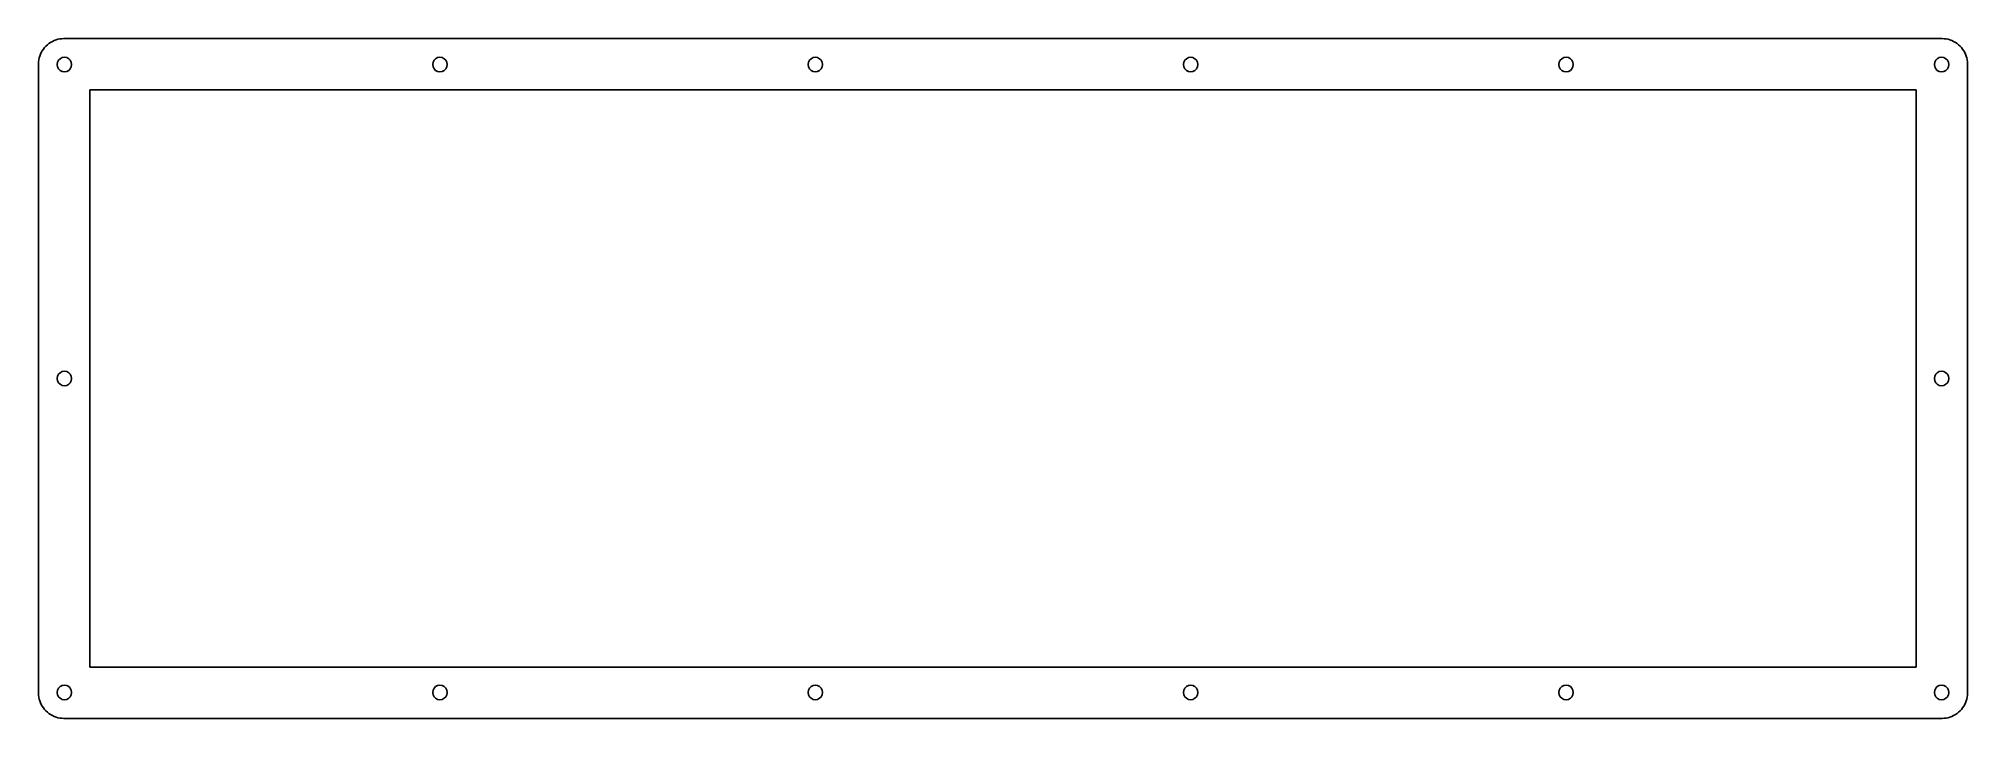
# Model space of a CAD drawing. Extents: x 5 to 387, y 5 to 140.
import ezdxf

# ---------------------------------------------------------------- set-up
doc = ezdxf.new("R2010")
doc.units = 0
doc.layers.get('0').update_dxf_attribs({"linetype": 'CONTINUOUS'})

msp = doc.modelspace()

# ---------------------------------------------------------------- linework, layer by layer
at = {"color": 7}
for p, q in [((5.955, 137.49), (6.198, 137.799)), ((6.198, 137.799), (6.465, 138.087)), ((6.465, 138.087), (6.753, 138.354)), ((6.753, 138.354), (7.062, 138.597)), ((7.062, 138.597), (7.388, 138.815)), ((7.388, 138.815), (7.731, 139.007)), ((7.731, 139.007), (8.087, 139.171)), ((8.087, 139.171), (8.455, 139.307)), ((8.455, 139.307), (8.833, 139.413)), ((8.833, 139.413), (9.218, 139.49)), ((9.218, 139.49), (9.608, 139.536)), ((9.608, 139.536), (10.001, 139.552)), ((10.001, 139.552), (382.202, 139.551)), ((382.202, 139.551), (382.594, 139.536)), ((382.594, 139.536), (382.984, 139.49)), ((382.984, 139.49), (383.369, 139.413)), ((383.369, 139.413), (383.747, 139.307)), ((383.747, 139.307), (384.115, 139.171)), ((384.115, 139.171), (384.471, 139.007)), ((384.471, 139.007), (384.814, 138.815)), ((384.814, 138.815), (385.14, 138.597)), ((385.14, 138.597), (385.449, 138.354)), ((385.449, 138.354), (385.737, 138.087)), ((385.737, 138.087), (386.004, 137.799)), ((386.004, 137.799), (386.247, 137.49)), ((5, 10), (5.001, 134.551)), ((5.001, 134.551), (5.016, 134.944)), ((5.016, 134.944), (5.062, 135.334)), ((5.062, 135.334), (5.139, 135.719)), ((5.139, 135.719), (5.245, 136.097)), ((5.245, 136.097), (5.381, 136.465)), ((5.381, 136.465), (5.545, 136.821)), ((5.545, 136.821), (5.737, 137.164)), ((5.737, 137.164), (5.955, 137.49)), ((8.77, 134.867), (8.701, 134.426)), ((8.701, 134.426), (8.77, 133.986)), ((8.973, 135.264), (8.77, 134.867)), ((8.77, 133.986), (8.973, 133.589)), ((9.288, 135.579), (8.973, 135.264)), ((9.685, 135.782), (9.288, 135.579)), ((10.126, 135.851), (9.685, 135.782)), ((10.566, 135.782), (10.126, 135.851)), ((10.963, 135.579), (10.566, 135.782)), ((11.278, 135.264), (10.963, 135.579)), ((11.481, 134.867), (11.278, 135.264)), ((11.278, 133.589), (11.481, 133.986)), ((11.551, 134.426), (11.481, 134.867)), ((11.481, 133.986), (11.551, 134.426)), ((83.16, 134.867), (83.091, 134.426)), ((83.091, 134.426), (83.16, 133.986)), ((83.363, 135.264), (83.16, 134.867)), ((83.16, 133.986), (83.363, 133.589)), ((83.678, 135.579), (83.363, 135.264)), ((84.075, 135.782), (83.678, 135.579)), ((84.516, 135.851), (84.075, 135.782)), ((84.956, 135.782), (84.516, 135.851)), ((85.353, 135.579), (84.956, 135.782)), ((85.669, 135.264), (85.353, 135.579)), ((85.871, 134.867), (85.669, 135.264)), ((85.669, 133.589), (85.871, 133.986)), ((85.941, 134.426), (85.871, 134.867)), ((85.871, 133.986), (85.941, 134.426)), ((157.551, 134.867), (157.481, 134.426)), ((157.481, 134.426), (157.551, 133.986)), ((157.753, 135.264), (157.551, 134.867)), ((157.551, 133.986), (157.753, 133.589)), ((158.068, 135.579), (157.753, 135.264)), ((158.466, 135.782), (158.068, 135.579)), ((158.906, 135.851), (158.466, 135.782)), ((159.346, 135.782), (158.906, 135.851)), ((159.743, 135.579), (159.346, 135.782)), ((160.059, 135.264), (159.743, 135.579)), ((160.261, 134.867), (160.059, 135.264)), ((160.059, 133.589), (160.261, 133.986)), ((160.331, 134.426), (160.261, 134.867)), ((160.261, 133.986), (160.331, 134.426)), ((231.941, 134.867), (231.871, 134.426)), ((231.871, 134.426), (231.941, 133.986)), ((232.143, 135.264), (231.941, 134.867)), ((231.941, 133.986), (232.143, 133.589)), ((232.459, 135.579), (232.143, 135.264)), ((232.856, 135.782), (232.459, 135.579)), ((233.296, 135.851), (232.856, 135.782)), ((233.736, 135.782), (233.296, 135.851)), ((234.134, 135.579), (233.736, 135.782)), ((234.449, 135.264), (234.134, 135.579)), ((234.651, 134.867), (234.449, 135.264)), ((234.449, 133.589), (234.651, 133.986)), ((234.721, 134.426), (234.651, 134.867)), ((234.651, 133.986), (234.721, 134.426)), ((306.331, 134.867), (306.261, 134.426)), ((306.261, 134.426), (306.331, 133.986)), ((306.533, 135.264), (306.331, 134.867)), ((306.331, 133.986), (306.533, 133.589)), ((306.849, 135.579), (306.533, 135.264)), ((307.246, 135.782), (306.849, 135.579)), ((307.686, 135.851), (307.246, 135.782)), ((308.127, 135.782), (307.686, 135.851)), ((308.524, 135.579), (308.127, 135.782)), ((308.839, 135.264), (308.524, 135.579)), ((309.042, 134.867), (308.839, 135.264)), ((308.839, 133.589), (309.042, 133.986)), ((309.111, 134.426), (309.042, 134.867)), ((309.042, 133.986), (309.111, 134.426)), ((380.721, 134.867), (380.652, 134.426)), ((380.652, 134.426), (380.721, 133.986)), ((380.924, 135.264), (380.721, 134.867)), ((380.721, 133.986), (380.924, 133.589)), ((381.239, 135.579), (380.924, 135.264)), ((381.636, 135.782), (381.239, 135.579)), ((382.077, 135.851), (381.636, 135.782)), ((382.517, 135.782), (382.077, 135.851)), ((382.914, 135.579), (382.517, 135.782)), ((383.229, 135.264), (382.914, 135.579)), ((383.432, 134.867), (383.229, 135.264)), ((383.229, 133.589), (383.432, 133.986)), ((383.502, 134.426), (383.432, 134.867)), ((383.432, 133.986), (383.502, 134.426)), ((386.247, 137.49), (386.465, 137.164)), ((386.465, 137.164), (386.657, 136.821)), ((386.657, 136.821), (386.821, 136.465)), ((386.821, 136.465), (386.957, 136.097)), ((386.957, 136.097), (387.063, 135.719)), ((387.063, 135.719), (387.14, 135.334)), ((387.14, 135.334), (387.186, 134.944)), ((387.186, 134.944), (387.201, 134.551)), ((387.201, 134.551), (387.202, 10)), ((8.973, 133.589), (9.288, 133.274)), ((9.288, 133.274), (9.685, 133.071)), ((9.685, 133.071), (10.126, 133.001)), ((10.126, 133.001), (10.566, 133.071)), ((10.566, 133.071), (10.963, 133.274)), ((10.963, 133.274), (11.278, 133.589)), ((83.363, 133.589), (83.678, 133.274)), ((83.678, 133.274), (84.075, 133.071)), ((84.075, 133.071), (84.516, 133.001)), ((84.516, 133.001), (84.956, 133.071)), ((84.956, 133.071), (85.353, 133.274)), ((85.353, 133.274), (85.669, 133.589)), ((157.753, 133.589), (158.068, 133.274)), ((158.068, 133.274), (158.466, 133.071)), ((158.466, 133.071), (158.906, 133.001)), ((158.906, 133.001), (159.346, 133.071)), ((159.346, 133.071), (159.743, 133.274)), ((159.743, 133.274), (160.059, 133.589)), ((232.143, 133.589), (232.459, 133.274)), ((232.459, 133.274), (232.856, 133.071)), ((232.856, 133.071), (233.296, 133.001)), ((233.296, 133.001), (233.736, 133.071)), ((233.736, 133.071), (234.134, 133.274)), ((234.134, 133.274), (234.449, 133.589)), ((306.533, 133.589), (306.849, 133.274)), ((306.849, 133.274), (307.246, 133.071)), ((307.246, 133.071), (307.686, 133.001)), ((307.686, 133.001), (308.127, 133.071)), ((308.127, 133.071), (308.524, 133.274)), ((308.524, 133.274), (308.839, 133.589)), ((380.924, 133.589), (381.239, 133.274)), ((381.239, 133.274), (381.636, 133.071)), ((381.636, 133.071), (382.077, 133.001)), ((382.077, 133.001), (382.517, 133.071)), ((382.517, 133.071), (382.914, 133.274)), ((382.914, 133.274), (383.229, 133.589)), ((15.124, 129.428), (15.124, 91.325)), ((377.077, 129.428), (15.124, 129.428)), ((377.077, 15.126), (377.077, 129.428)), ((15.124, 91.325), (15.125, 91.325)), ((15.125, 91.325), (15.125, 72.277)), ((8.77, 72.716), (8.701, 72.276)), ((8.973, 73.114), (8.77, 72.716)), ((9.288, 73.429), (8.973, 73.114)), ((9.685, 73.631), (9.288, 73.429)), ((10.126, 73.701), (9.685, 73.631)), ((10.566, 73.631), (10.126, 73.701)), ((10.963, 73.429), (10.566, 73.631)), ((11.278, 73.114), (10.963, 73.429)), ((11.481, 72.716), (11.278, 73.114)), ((11.551, 72.276), (11.481, 72.716)), ((380.721, 72.716), (380.652, 72.276)), ((380.924, 73.114), (380.721, 72.716)), ((381.239, 73.429), (380.924, 73.114)), ((381.636, 73.631), (381.239, 73.429)), ((382.077, 73.701), (381.636, 73.631)), ((382.517, 73.631), (382.077, 73.701)), ((382.914, 73.429), (382.517, 73.631)), ((383.229, 73.114), (382.914, 73.429)), ((383.432, 72.716), (383.229, 73.114)), ((383.502, 72.276), (383.432, 72.716)), ((8.701, 72.276), (8.77, 71.836)), ((8.77, 71.836), (8.973, 71.438)), ((8.973, 71.438), (9.288, 71.123)), ((9.288, 71.123), (9.685, 70.921)), ((9.685, 70.921), (10.126, 70.851)), ((10.126, 70.851), (10.566, 70.921)), ((10.566, 70.921), (10.963, 71.123)), ((10.963, 71.123), (11.278, 71.438)), ((11.278, 71.438), (11.481, 71.836)), ((11.481, 71.836), (11.551, 72.276)), ((15.125, 72.277), (15.124, 72.277)), ((15.124, 72.277), (15.124, 53.225)), ((380.652, 72.276), (380.721, 71.836)), ((380.721, 71.836), (380.924, 71.438)), ((380.924, 71.438), (381.239, 71.123)), ((381.239, 71.123), (381.636, 70.921)), ((381.636, 70.921), (382.077, 70.851)), ((382.077, 70.851), (382.517, 70.921)), ((382.517, 70.921), (382.914, 71.123)), ((382.914, 71.123), (383.229, 71.438)), ((383.229, 71.438), (383.432, 71.836)), ((383.432, 71.836), (383.502, 72.276)), ((15.124, 53.225), (15.125, 53.225)), ((15.125, 53.225), (15.125, 15.126)), ((9.685, 11.481), (9.288, 11.278)), ((10.126, 11.55), (9.685, 11.481)), ((10.566, 11.481), (10.126, 11.55)), ((10.963, 11.278), (10.566, 11.481)), ((15.125, 15.126), (377.077, 15.126)), ((84.075, 11.481), (83.678, 11.278)), ((84.516, 11.55), (84.075, 11.481)), ((84.956, 11.481), (84.516, 11.55)), ((85.353, 11.278), (84.956, 11.481)), ((158.466, 11.481), (158.068, 11.278)), ((158.906, 11.55), (158.466, 11.481)), ((159.346, 11.481), (158.906, 11.55)), ((159.743, 11.278), (159.346, 11.481)), ((232.856, 11.481), (232.459, 11.278)), ((233.296, 11.55), (232.856, 11.481)), ((233.736, 11.481), (233.296, 11.55)), ((234.134, 11.278), (233.736, 11.481)), ((307.246, 11.481), (306.849, 11.278)), ((307.686, 11.55), (307.246, 11.481)), ((308.127, 11.481), (307.686, 11.55)), ((308.524, 11.278), (308.127, 11.481)), ((381.636, 11.481), (381.239, 11.278)), ((382.077, 11.55), (381.636, 11.481)), ((382.517, 11.481), (382.077, 11.55)), ((382.914, 11.278), (382.517, 11.481)), ((5.016, 9.608), (5, 10)), ((5.062, 9.218), (5.016, 9.608)), ((5.139, 8.833), (5.062, 9.218)), ((5.245, 8.455), (5.139, 8.833)), ((5.381, 8.087), (5.245, 8.455)), ((5.545, 7.731), (5.381, 8.087)), ((5.737, 7.388), (5.545, 7.731)), ((8.77, 10.566), (8.701, 10.125)), ((8.701, 10.125), (8.77, 9.685)), ((8.973, 10.963), (8.77, 10.566)), ((8.77, 9.685), (8.973, 9.288)), ((9.288, 11.278), (8.973, 10.963)), ((8.973, 9.288), (9.288, 8.973)), ((9.288, 8.973), (9.685, 8.77)), ((9.685, 8.77), (10.126, 8.701)), ((10.126, 8.701), (10.566, 8.77)), ((10.566, 8.77), (10.963, 8.973)), ((11.278, 10.963), (10.963, 11.278)), ((10.963, 8.973), (11.278, 9.288)), ((11.481, 10.566), (11.278, 10.963)), ((11.278, 9.288), (11.481, 9.685)), ((11.551, 10.125), (11.481, 10.566)), ((11.481, 9.685), (11.551, 10.125)), ((83.16, 10.566), (83.091, 10.125)), ((83.091, 10.125), (83.16, 9.685)), ((83.363, 10.963), (83.16, 10.566)), ((83.16, 9.685), (83.363, 9.288)), ((83.678, 11.278), (83.363, 10.963)), ((83.363, 9.288), (83.678, 8.973)), ((83.678, 8.973), (84.075, 8.77)), ((84.075, 8.77), (84.516, 8.701)), ((84.516, 8.701), (84.956, 8.77)), ((84.956, 8.77), (85.353, 8.973)), ((85.669, 10.963), (85.353, 11.278)), ((85.353, 8.973), (85.669, 9.288)), ((85.871, 10.566), (85.669, 10.963)), ((85.669, 9.288), (85.871, 9.685)), ((85.941, 10.125), (85.871, 10.566)), ((85.871, 9.685), (85.941, 10.125)), ((157.551, 10.566), (157.481, 10.125)), ((157.481, 10.125), (157.551, 9.685)), ((157.753, 10.963), (157.551, 10.566)), ((157.551, 9.685), (157.753, 9.288)), ((158.068, 11.278), (157.753, 10.963)), ((157.753, 9.288), (158.068, 8.973)), ((158.068, 8.973), (158.466, 8.77)), ((158.466, 8.77), (158.906, 8.701)), ((158.906, 8.701), (159.346, 8.77)), ((159.346, 8.77), (159.743, 8.973)), ((160.059, 10.963), (159.743, 11.278)), ((159.743, 8.973), (160.059, 9.288)), ((160.261, 10.566), (160.059, 10.963)), ((160.059, 9.288), (160.261, 9.685)), ((160.331, 10.125), (160.261, 10.566)), ((160.261, 9.685), (160.331, 10.125)), ((231.941, 10.566), (231.871, 10.125)), ((231.871, 10.125), (231.941, 9.685)), ((232.143, 10.963), (231.941, 10.566)), ((231.941, 9.685), (232.143, 9.288)), ((232.459, 11.278), (232.143, 10.963)), ((232.143, 9.288), (232.459, 8.973)), ((232.459, 8.973), (232.856, 8.77)), ((232.856, 8.77), (233.296, 8.701)), ((233.296, 8.701), (233.736, 8.77)), ((233.736, 8.77), (234.134, 8.973)), ((234.449, 10.963), (234.134, 11.278)), ((234.134, 8.973), (234.449, 9.288)), ((234.651, 10.566), (234.449, 10.963)), ((234.449, 9.288), (234.651, 9.685)), ((234.721, 10.125), (234.651, 10.566)), ((234.651, 9.685), (234.721, 10.125)), ((306.331, 10.566), (306.261, 10.125)), ((306.261, 10.125), (306.331, 9.685)), ((306.533, 10.963), (306.331, 10.566)), ((306.331, 9.685), (306.533, 9.288)), ((306.849, 11.278), (306.533, 10.963)), ((306.533, 9.288), (306.849, 8.973)), ((306.849, 8.973), (307.246, 8.77)), ((307.246, 8.77), (307.686, 8.701)), ((307.686, 8.701), (308.127, 8.77)), ((308.127, 8.77), (308.524, 8.973)), ((308.839, 10.963), (308.524, 11.278)), ((308.524, 8.973), (308.839, 9.288)), ((309.042, 10.566), (308.839, 10.963)), ((308.839, 9.288), (309.042, 9.685)), ((309.111, 10.125), (309.042, 10.566)), ((309.042, 9.685), (309.111, 10.125)), ((380.721, 10.566), (380.652, 10.125)), ((380.652, 10.125), (380.721, 9.685)), ((380.924, 10.963), (380.721, 10.566)), ((380.721, 9.685), (380.924, 9.288)), ((381.239, 11.278), (380.924, 10.963)), ((380.924, 9.288), (381.239, 8.973)), ((381.239, 8.973), (381.636, 8.77)), ((381.636, 8.77), (382.077, 8.701)), ((382.077, 8.701), (382.517, 8.77)), ((382.517, 8.77), (382.914, 8.973)), ((383.229, 10.963), (382.914, 11.278)), ((382.914, 8.973), (383.229, 9.288)), ((383.432, 10.566), (383.229, 10.963)), ((383.229, 9.288), (383.432, 9.685)), ((383.502, 10.125), (383.432, 10.566)), ((383.432, 9.685), (383.502, 10.125)), ((386.657, 7.731), (386.465, 7.388)), ((386.821, 8.087), (386.657, 7.731)), ((386.957, 8.455), (386.821, 8.087)), ((387.063, 8.833), (386.957, 8.455)), ((387.14, 9.218), (387.063, 8.833)), ((387.186, 9.608), (387.14, 9.218)), ((387.202, 10), (387.186, 9.608)), ((5.955, 7.062), (5.737, 7.388)), ((6.198, 6.753), (5.955, 7.062)), ((6.465, 6.465), (6.198, 6.753)), ((6.753, 6.198), (6.465, 6.465)), ((7.062, 5.955), (6.753, 6.198)), ((7.388, 5.737), (7.062, 5.955)), ((7.731, 5.545), (7.388, 5.737)), ((8.087, 5.381), (7.731, 5.545)), ((8.455, 5.245), (8.087, 5.381)), ((8.833, 5.139), (8.455, 5.245)), ((9.218, 5.062), (8.833, 5.139)), ((9.608, 5.016), (9.218, 5.062)), ((10.001, 5), (9.608, 5.016)), ((382.202, 5), (10.001, 5)), ((382.594, 5.016), (382.202, 5)), ((382.984, 5.062), (382.594, 5.016)), ((383.369, 5.139), (382.984, 5.062)), ((383.747, 5.245), (383.369, 5.139)), ((384.115, 5.381), (383.747, 5.245)), ((384.471, 5.545), (384.115, 5.381)), ((384.814, 5.737), (384.471, 5.545)), ((385.14, 5.955), (384.814, 5.737)), ((385.449, 6.198), (385.14, 5.955)), ((385.737, 6.465), (385.449, 6.198)), ((386.004, 6.753), (385.737, 6.465)), ((386.247, 7.062), (386.004, 6.753)), ((386.465, 7.388), (386.247, 7.062))]:
    msp.add_line(p, q, dxfattribs=at)

doc.saveas('drawing.dxf')
